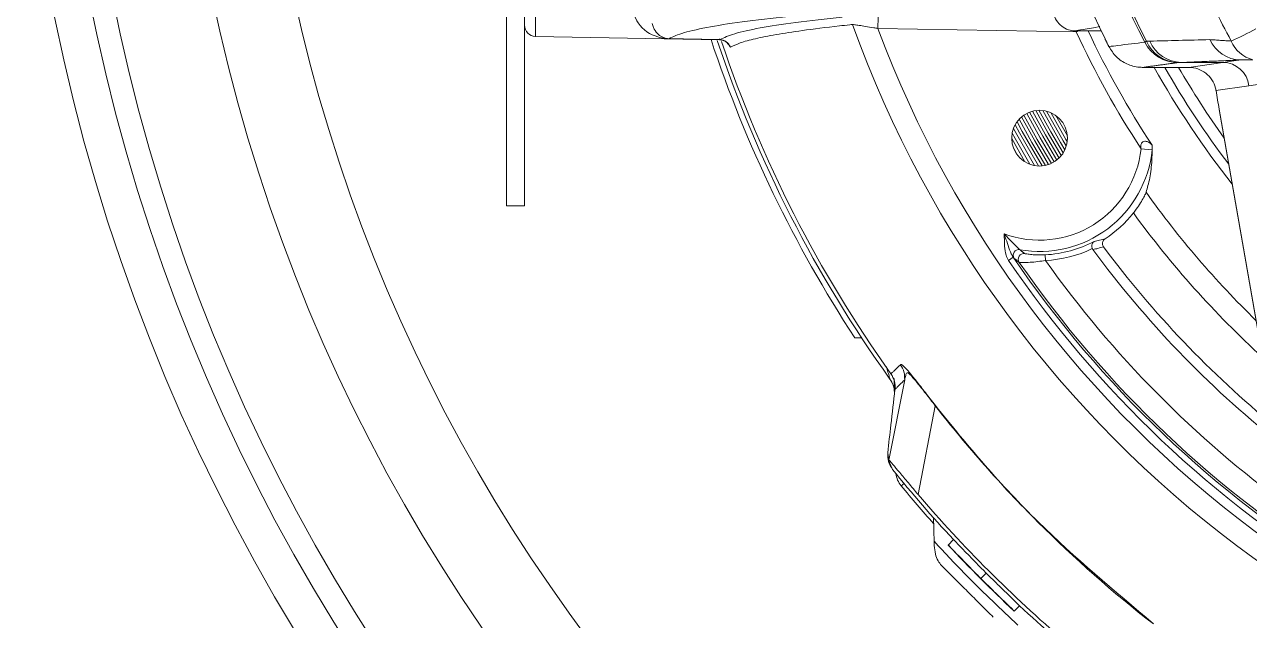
# Model space of a CAD drawing. Extents: x 11 to 120, y 2 to 94.
# Drawn here: x 108.984 to 112.237, y 37.919 to 39.5 of the extents above; entities that cross this region are included whole.
import ezdxf

# ---------------------------------------------------------------- set-up
doc = ezdxf.new("R2010")
doc.units = 0
doc.header["$MEASUREMENT"] = 0
doc.linetypes.add('SLD-Solid', pattern=[0])
doc.layers.add('OBJECT', color=7, linetype='CONTINUOUS')

msp = doc.modelspace()

# ---------------------------------------------------------------- linework, layer by layer
at = {"layer": 'OBJECT', "color": 7, "linetype": 'SLD-Solid', "lineweight": 15}
for p, q in [((110.2636, 39.0189), (110.2636, 41.8825)), ((110.3116, 39.0189), (110.3116, 41.8825)), ((110.3411, 39.5886), (110.3411, 39.4684)), ((111.2504, 39.5198), (111.2499, 39.4898)), ((111.7766, 39.4806), (111.2499, 39.4898)), ((110.3411, 39.4684), (110.8292, 39.4599)), ((111.8428, 39.4833), (111.7751, 39.4833)), ((111.9585, 39.4535), (111.9633, 39.456)), ((112.1661, 39.3996), (112.0555, 39.3996)), ((112.0758, 39.3867), (112.1661, 39.3996)), ((112.1661, 39.3996), (112.2129, 39.4063)), ((111.9536, 39.3867), (112.0758, 39.3867)), ((112.2351, 39.3381), (112.1476, 39.3256)), ((112.2986, 39.3472), (112.2351, 39.3381)), ((111.753, 39.2046), (111.7221, 39.2592)), ((112.156, 39.2756), (112.3421, 38.2099)), ((112.156, 39.2751), (112.156, 39.2756)), ((112.156, 39.2751), (112.3421, 38.2093)), ((111.6402, 39.136), (111.6052, 39.1978)), ((111.62, 39.1545), (111.6107, 39.171)), ((111.9485, 39.1709), (111.9783, 39.1674)), ((111.9485, 39.1705), (111.9783, 39.1674)), ((110.2636, 39.0189), (110.3116, 39.0189)), ((111.609, 38.8828), (111.5966, 38.8744)), ((111.695, 38.8742), (111.6943, 38.8892)), ((111.2068, 38.6689), (111.1888, 38.6689)), ((111.2787, 38.3446), (111.3211, 38.5577)), ((111.3569, 38.2531), (111.4022, 38.4887)), ((111.3194, 38.2824), (111.3117, 38.276)), ((111.4365, 38.119), (111.4503, 38.1336)), ((111.523, 38.0303), (111.5372, 38.0445)), ((111.6117, 37.9438), (111.6263, 37.9576))]:
    msp.add_line(p, q, dxfattribs=at)
at = {"layer": 'OBJECT', "color": 7, "linetype": 'SLD-Solid', "lineweight": 15, "flags": 128}
for points in [[(111.8396, 39.4949), (111.8221, 39.4919), (111.8056, 39.4891), (111.7947, 39.4871), (111.7876, 39.4859), (111.783, 39.485), (111.78, 39.4844), (111.7781, 39.4841), (111.7768, 39.4838), (111.7761, 39.4836), (111.7756, 39.4835), (111.7753, 39.4834), (111.7751, 39.4834), (111.775, 39.4834), (111.775, 39.4833), (111.775, 39.4833), (111.775, 39.4833), (111.775, 39.4833), (111.775, 39.4833), (111.775, 39.4833), (111.775, 39.4833), (111.7751, 39.4833), (111.7751, 39.4833), (111.7751, 39.4833), (111.7751, 39.4833), (111.7751, 39.4833), (111.7751, 39.4833), (111.7751, 39.4833), (111.7751, 39.4833)], [(110.8296, 39.4597), (110.8305, 39.4599), (110.8393, 39.4582), (110.8457, 39.455), (110.8497, 39.4519), (110.8519, 39.4495), (110.8533, 39.4477), (110.8537, 39.447), (110.8529, 39.4487)], [(111.7105, 39.1318), (111.6732, 39.1956), (111.6378, 39.2602)], [(111.7178, 39.1358), (111.6805, 39.1997), (111.645, 39.2645)], [(111.7247, 39.1406), (111.6878, 39.2038), (111.6526, 39.268)], [(111.731, 39.1461), (111.695, 39.2079), (111.6606, 39.2705)], [(111.7368, 39.1524), (111.7021, 39.2119), (111.669, 39.2722)], [(111.7418, 39.1595), (111.709, 39.2158), (111.6776, 39.2729)], [(111.7466, 39.1682), (111.7352, 39.1874), (111.6876, 39.2724)], [(111.7502, 39.178), (111.7423, 39.1915), (111.6979, 39.2705)], [(111.7526, 39.1896), (111.7491, 39.1955), (111.709, 39.2666)], [(111.6656, 39.1262), (111.6187, 39.2084), (111.6098, 39.2247)], [(111.6762, 39.125), (111.6261, 39.2125), (111.6143, 39.2344)], [(111.6857, 39.1252), (111.6334, 39.2165), (111.6194, 39.2424)], [(111.6946, 39.1265), (111.659, 39.1875), (111.6251, 39.2493)], [(111.703, 39.1288), (111.6663, 39.1917), (111.6314, 39.2554)], [(111.6536, 39.1295), (111.6111, 39.2043), (111.6065, 39.2127)]]:
    msp.add_lwpolyline(points, dxfattribs=at)
at = {"layer": 'OBJECT', "color": 7, "linetype": 'SLD-Solid', "lineweight": 15}
msp.add_circle((111.6792, 39.1989), 0.074, dxfattribs=at)
for centre, radius, start, end in [((114.0111, 40.5194), 2.4031, 153.8964, 206.1036), ((114.0111, 40.5194), 2.3128, 152.557, 207.443), ((114.0111, 40.5194), 2.3074, 152.557, 207.443), ((114.0116, 40.5189), 5.0469, 185.0381, 264.7135), ((114.0116, 40.5189), 4.9469, 185.8926, 264.1122), ((114.0116, 40.5189), 4.8857, 186.0606, 263.9478), ((114.0116, 40.5189), 4.6263, 186.7976, 263.2024), ((114.0116, 40.5189), 4.4142, 187.4899, 262.5279), ((110.3416, 39.4984), 0.03, 180, 269), ((114.0116, 40.5189), 3.0068, 199.7991, 266.1975), ((114.0116, 40.5189), 2.9472, 200.4368, 266.0663), ((111.8839, 40.1451), 0.7528, 293.8274, 299.4131), ((110.6915, 39.4627), 0.00343, 359.3626, 0.6374), ((114.0116, 40.5189), 3.375, 198.2807, 213.2401), ((114.0116, 40.5189), 3.36, 198.4108, 215.6734), ((110.8298, 39.4304), 0.03, 18.8911, 88.9754), ((110.8298, 39.4303), 0.03, 18.9895, 88.9943), ((114.0116, 40.5189), 3.35, 198.5143, 215.5044), ((114.0116, 40.5189), 2.4644, 204.9172, 213.1608), ((114.0116, 40.5189), 2.4346, 205.174, 213.3532), ((112.047, 39.4986), 0.0994, 207.0034, 269.7483), ((112.0491, 39.4924), 0.0932, 203.0049, 268.4728), ((112.058, 39.4928), 0.0932, 203.0895, 268.4744), ((112.2153, 39.499), 0.0927, 204.6916, 268.5034), ((112.2697, 39.4927), 0.0894, 203.9138, 254.3397), ((112.1657, 39.3298), 0.0698, 6.8424, 89.6829), ((114.0116, 40.5189), 2.3227, 209.1742, 218.37), ((114.0116, 40.5189), 2.2979, 209.5202, 217.2068), ((114.0116, 40.5189), 2.2663, 209.9739, 215.6145), ((111.6792, 39.1989), 0.2708, 249.6584, 353.9888), ((111.6792, 39.1989), 0.3008, 259.9202, 353.9888), ((114.0116, 40.5189), 2.5186, 215.5324, 225.7382), ((111.6792, 39.1989), 0.3186, 303.0564, 321.4145), ((114.0116, 40.5189), 2.5781, 216.091, 227.5326), ((111.624, 38.888), 0.015, 80.0239, 214.2268), ((111.6792, 39.1989), 0.3101, 272.7893, 297.9305), ((111.6792, 39.1989), 0.3251, 272.7893, 295.5214), ((114.0116, 40.5189), 2.7223, 216.4098, 231.3094), ((114.0116, 40.5189), 2.6951, 216.6431, 230.6511), ((114.0116, 40.5189), 2.9217, 214.2537, 238.8549), ((114.0116, 40.5189), 2.9067, 214.2537, 238.5533), ((111.6377, 38.8776), 0.015, 82.7284, 214.5594), ((114.0116, 40.5189), 2.901, 214.6589, 238.3816), ((114.0116, 40.5189), 2.841, 215.3738, 233.958), ((111.2317, 38.5233), 0.062, 1, 35.6734), ((111.2356, 38.5385), 0.06, 353.4816, 35.5044), ((111.2811, 38.6439), 0.1968, 307.948, 308.1563), ((114.0116, 40.5189), 3.5, 218.9328, 222.9616), ((111.3594, 38.3156), 0.062, 186.4417, 219.7171), ((114.0116, 40.5189), 3.51, 219.7171, 221.8637), ((114.0116, 40.5189), 3.4902, 220.4808, 229.5192), ((114.0116, 40.5189), 3.52, 222.9828, 227.0172), ((114.0116, 40.5189), 3.5, 227.0384, 231.0672)]:
    msp.add_arc(centre, radius, start, end, dxfattribs=at)
msp.add_ellipse((112.1886, 39.4652), major_axis=(-0.0611, 0.4899), ratio=0.121842, start_param=1.844586, end_param=1.952845, dxfattribs=at)
for points, knots in [([(112.188, 39.4565), (112.1576, 39.5144), (112.0966, 39.6307), (112.0248, 39.8167), (111.9684, 40.0108), (111.9319, 40.2035), (111.9131, 40.3912), (111.9099, 40.573), (111.9221, 40.7567), (111.9576, 40.9909), (112.0206, 41.216), (112.1066, 41.4284), (112.1608, 41.5309), (112.188, 41.5823)], [0, 0, 0, 0, 0.088396, 0.177531, 0.26901, 0.361303, 0.442162, 0.523579, 0.606757, 0.690543, 0.843256, 0.921374, 1, 1, 1, 1]), ([(110.6949, 39.4627), (110.6943, 39.4627), (110.6929, 39.4627), (110.6891, 39.4629), (110.6794, 39.4639), (110.6516, 39.4703), (110.6183, 39.4896), (110.605, 39.5205), (110.6013, 39.5289)], [0, 0, 0, 0, 0.008656, 0.020056, 0.062766, 0.226499, 0.787566, 1, 1, 1, 1]), ([(111.0295, 39.5239), (110.9855, 39.5191), (110.8974, 39.5095), (110.8016, 39.4945), (110.73, 39.479), (110.7066, 39.4682), (110.6949, 39.4628)], [0, 0, 0, 0, 0.249629, 0.499406, 0.749629, 1, 1, 1, 1]), ([(110.8303, 39.4604), (110.8416, 39.4657), (110.8642, 39.4762), (110.9335, 39.4914), (111.0264, 39.5062), (111.1121, 39.5156), (111.155, 39.5203)], [0, 0, 0, 0, 0.249637, 0.499418, 0.749636, 1, 1, 1, 1]), ([(111.7151, 39.5433), (111.7157, 39.5371), (111.7169, 39.5241), (111.7265, 39.5063), (111.7414, 39.4924), (111.7585, 39.4845), (111.7702, 39.4836), (111.7751, 39.4833)], [0, 0, 0, 0, 0.19834, 0.412972, 0.627088, 0.843128, 1, 1, 1, 1]), ([(110.6949, 39.4628), (110.6948, 39.4628), (110.6945, 39.4628), (110.6937, 39.4628), (110.6917, 39.4629), (110.6873, 39.4636), (110.6737, 39.4676), (110.6613, 39.4778), (110.6531, 39.4941), (110.6516, 39.4993), (110.6506, 39.5028)], [0, 0, 0, 0, 0.001968, 0.004635, 0.012569, 0.051252, 0.215812, 0.788411, 0.858959, 1, 1, 1, 1]), ([(111.1826, 39.5004), (111.1802, 39.5002), (111.1683, 39.4989), (111.12, 39.4937), (111.0506, 39.4851), (110.9775, 39.4738), (110.9227, 39.4628), (110.8813, 39.4516), (110.8659, 39.4439), (110.8582, 39.4401)], [0, 0, 0, 0, 0.013096, 0.06548, 0.275026, 0.456132, 0.637292, 0.818619, 1, 1, 1, 1]), ([(111.2499, 39.4898), (111.2462, 39.4905), (111.2351, 39.4924), (111.2175, 39.4954), (111.2, 39.4982), (111.1871, 39.5001), (111.1841, 39.5003), (111.1826, 39.5004)], [0, 0, 0, 0, 0.118808, 0.360562, 0.58298, 0.793288, 1, 1, 1, 1]), ([(110.6949, 39.4628), (110.7147, 39.4624), (110.7598, 39.4616), (110.8049, 39.4608), (110.8303, 39.4604)], [0, 0, 0, 0, 0.43736, 1, 1, 1, 1]), ([(110.8303, 39.4603), (110.8024, 39.4608), (110.7572, 39.4616), (110.7121, 39.4624), (110.6949, 39.4627)], [0, 0, 0, 0, 0.619548, 1, 1, 1, 1]), ([(111.7769, 39.4833), (111.7768, 39.4825), (111.7767, 39.4816), (111.7766, 39.4807), (111.7766, 39.4806)], [0, 0, 0, 0, 0.916932, 1, 1, 1, 1]), ([(111.781, 39.4833), (111.7796, 39.4824), (111.7781, 39.4816), (111.7766, 39.4807), (111.7766, 39.4806)], [0, 0, 0, 0, 0.957103, 1, 1, 1, 1]), ([(111.8631, 39.4419), (111.8712, 39.4429), (111.9029, 39.4468), (111.9348, 39.4506), (111.9585, 39.4535)], [0, 0, 0, 0, 0.25403, 1, 1, 1, 1]), ([(111.9723, 39.4562), (111.9976, 39.4569), (112.0502, 39.4583), (112.1034, 39.4596), (112.1311, 39.4603)], [0, 0, 0, 0, 0.480478, 1, 1, 1, 1]), ([(111.8631, 39.4419), (111.8692, 39.4324), (111.8814, 39.4133), (111.9105, 39.3943), (111.9358, 39.3872), (111.9504, 39.3868), (111.9536, 39.3867)], [0, 0, 0, 0, 0.302947, 0.605662, 0.913216, 1, 1, 1, 1]), ([(112.0758, 39.3867), (112.0838, 39.3859), (112.0999, 39.3843), (112.1214, 39.3721), (112.1378, 39.3542), (112.1453, 39.3374), (112.1472, 39.3277), (112.1476, 39.3256)], [0, 0, 0, 0, 0.231454, 0.4628, 0.696832, 0.93503, 1, 1, 1, 1]), ([(111.9485, 39.1709), (111.9482, 39.1735), (111.9477, 39.1776), (111.9487, 39.1826), (111.9502, 39.1859), (111.9521, 39.1881), (111.955, 39.1899), (111.9578, 39.1906), (111.9628, 39.1906), (111.9701, 39.1879), (111.9754, 39.1834), (111.9779, 39.1804), (111.978, 39.1803)], [0, 0, 0, 0, 0.139069, 0.217489, 0.268361, 0.336167, 0.377345, 0.471052, 0.513581, 0.712136, 0.995852, 1, 1, 1, 1]), ([(111.9783, 39.1674), (111.9777, 39.1497), (111.9765, 39.1142), (111.9692, 39.0798), (111.9637, 39.061), (111.962, 39.0552)], [0, 0, 0, 0, 0.407247, 0.815206, 1, 1, 1, 1]), ([(111.9283, 39.0002), (111.9309, 39.0036), (111.9378, 39.0125), (111.9478, 39.0275), (111.9564, 39.0427), (111.9609, 39.0521), (111.9617, 39.0544), (111.962, 39.0552)], [0, 0, 0, 0, 0.14137, 0.376832, 0.624889, 0.872739, 1, 1, 1, 1]), ([(111.5851, 38.945), (111.5851, 38.9449), (111.5854, 38.9443), (111.5864, 38.9414), (111.5927, 38.9235), (111.5987, 38.9021), (111.6074, 38.8859), (111.609, 38.8828)], [0, 0, 0, 0, 0.006134, 0.028267, 0.131995, 0.835937, 1, 1, 1, 1]), ([(111.5851, 38.945), (111.5896, 38.9402), (111.599, 38.9304), (111.6113, 38.9177), (111.6202, 38.9088), (111.6247, 38.9044), (111.6263, 38.903), (111.6265, 38.9028), (111.6266, 38.9028)], [0, 0, 0, 0, 0.277583, 0.570655, 0.759629, 0.882896, 0.973698, 1, 1, 1, 1]), ([(111.5966, 38.8744), (111.5943, 38.879), (111.5848, 38.898), (111.5866, 38.9231), (111.5853, 38.942), (111.5851, 38.9449), (111.5851, 38.945)], [0, 0, 0, 0, 0.210948, 0.879599, 0.994615, 1, 1, 1, 1]), ([(111.8245, 38.9249), (111.8293, 38.9259), (111.8389, 38.928), (111.8483, 38.9306), (111.853, 38.9319)], [0, 0, 0, 0, 0.495113, 1, 1, 1, 1]), ([(111.853, 38.9319), (111.8517, 38.9308), (111.849, 38.9287), (111.8466, 38.9241), (111.8459, 38.919), (111.8467, 38.9142), (111.8484, 38.9116), (111.8491, 38.9104)], [0, 0, 0, 0, 0.207574, 0.415172, 0.622159, 0.828319, 1, 1, 1, 1]), ([(111.8193, 38.9055), (111.8188, 38.9068), (111.8178, 38.9094), (111.8175, 38.9138), (111.8185, 38.9186), (111.821, 38.9225), (111.8234, 38.9243), (111.8244, 38.9249), (111.8245, 38.9249)], [0, 0, 0, 0, 0.152209, 0.303751, 0.514318, 0.798194, 0.994328, 1, 1, 1, 1]), ([(111.8491, 38.9104), (111.8442, 38.909), (111.8349, 38.9063), (111.8253, 38.9041), (111.8207, 38.9031)], [0, 0, 0, 0, 0.525726, 1, 1, 1, 1]), ([(111.6116, 38.8796), (111.6112, 38.88), (111.6106, 38.8806), (111.6093, 38.8825), (111.609, 38.8828)], [0, 0, 0, 0, 0.819211, 1, 1, 1, 1]), ([(111.695, 38.8742), (111.6882, 38.8731), (111.6738, 38.8709), (111.6533, 38.8691), (111.6376, 38.8686), (111.6277, 38.8688), (111.6261, 38.869), (111.6253, 38.8691)], [0, 0, 0, 0, 0.205861, 0.435314, 0.664293, 0.829685, 1, 1, 1, 1]), ([(111.6396, 38.8925), (111.6403, 38.8923), (111.6415, 38.8919), (111.6494, 38.8907), (111.6617, 38.8894), (111.6777, 38.8887), (111.689, 38.889), (111.6943, 38.8892)], [0, 0, 0, 0, 0.167047, 0.331381, 0.561836, 0.793568, 1, 1, 1, 1]), ([(111.2821, 38.5595), (111.282, 38.5598), (111.2818, 38.5604), (111.28, 38.5667), (111.2769, 38.5771), (111.274, 38.5872), (111.2726, 38.5922)], [0, 0, 0, 0, 0.155021, 0.347856, 0.677523, 1, 1, 1, 1]), ([(111.2845, 38.5733), (111.2845, 38.5734), (111.2848, 38.5736), (111.2869, 38.5757), (111.2905, 38.579), (111.2958, 38.5839), (111.3025, 38.5901), (111.309, 38.5963), (111.3102, 38.5974)], [0, 0, 0, 0, 0.126792, 0.368017, 0.488638, 0.609261, 0.930911, 1, 1, 1, 1]), ([(111.3102, 38.5974), (111.3102, 38.5974), (111.3114, 38.5985), (111.3137, 38.5993), (111.3307, 38.5805), (111.351, 38.5554), (111.3755, 38.5241), (111.3936, 38.5008), (111.4027, 38.4891)], [0, 0, 0, 0, 0.01186, 0.400274, 0.577865, 0.721206, 0.860697, 1, 1, 1, 1]), ([(111.3102, 38.5974), (111.3138, 38.5913), (111.3209, 38.579), (111.321, 38.5648), (111.3211, 38.5577)], [0, 0, 0, 0, 0.5, 1, 1, 1, 1]), ([(111.4022, 38.4887), (111.4022, 38.4887), (111.3936, 38.4997), (111.3764, 38.5218), (111.3545, 38.5495), (111.343, 38.5632), (111.3338, 38.5733), (111.3299, 38.5762), (111.3257, 38.5759), (111.3237, 38.5693), (111.3219, 38.5617), (111.3211, 38.5577), (111.3211, 38.5577)], [0, 0, 0, 0, 0.000008, 0.138336, 0.276648, 0.396795, 0.417207, 0.570266, 0.591197, 0.794579, 0.999992, 1, 1, 1, 1]), ([(111.3211, 38.5577), (111.32, 38.5566), (111.3135, 38.5501), (111.3067, 38.5432), (111.3013, 38.5378), (111.2977, 38.5342), (111.2956, 38.532), (111.2953, 38.5318), (111.2952, 38.5317)], [0, 0, 0, 0, 0.069093, 0.390745, 0.511364, 0.631984, 0.873208, 1, 1, 1, 1]), ([(111.2952, 38.5317), (111.2917, 38.5004), (111.2853, 38.4445), (111.2789, 38.3886), (111.2761, 38.364)], [0, 0, 0, 0, 0.56, 1, 1, 1, 1]), ([(111.9814, 37.9095), (111.9814, 37.9095), (111.8739, 37.9931), (111.7197, 38.1291), (111.5322, 38.3286), (111.4444, 38.4345), (111.4022, 38.4887), (111.4022, 38.4887)], [0, 0, 0, 0, 0.000003, 0.497705, 0.748853, 0.999997, 1, 1, 1, 1]), ([(111.4027, 38.4891), (111.4459, 38.4357), (111.5324, 38.3289), (111.7198, 38.129), (111.8772, 37.9975), (111.9818, 37.91)], [0, 0, 0, 0, 0.251148, 0.502295, 1, 1, 1, 1]), ([(111.289, 38.3195), (111.2846, 38.3262), (111.2758, 38.3398), (111.276, 38.3559), (111.2761, 38.364)], [0, 0, 0, 0, 0.49976, 1, 1, 1, 1]), ([(111.3569, 38.2531), (111.348, 38.2635), (111.3303, 38.2843), (111.3066, 38.3126), (111.289, 38.3334), (111.2802, 38.3435), (111.2791, 38.3443), (111.2787, 38.3446)], [0, 0, 0, 0, 0.217939, 0.435238, 0.661578, 0.868608, 1, 1, 1, 1]), ([(111.2787, 38.3446), (111.2796, 38.3418), (111.2815, 38.3363), (111.2844, 38.3294), (111.2868, 38.3239), (111.2886, 38.3202), (111.2889, 38.3197), (111.289, 38.3195)], [0, 0, 0, 0, 0.206019, 0.404831, 0.608657, 0.812864, 1, 1, 1, 1]), ([(111.3992, 38.1288), (111.4288, 38.097), (111.5004, 38.0203), (111.5769, 37.9485), (111.6217, 37.9064)], [0, 0, 0, 0, 0.413968, 1, 1, 1, 1]), ([(111.4027, 38.095), (111.4015, 38.1024), (111.3998, 38.1132), (111.3993, 38.125), (111.3992, 38.1288)], [0, 0, 0, 0, 0.681914, 1, 1, 1, 1]), ([(111.42, 38.0635), (111.4197, 38.0639), (111.4159, 38.068), (111.4084, 38.0775), (111.4047, 38.0888), (111.4027, 38.095)], [0, 0, 0, 0, 0.036594, 0.474244, 1, 1, 1, 1])]:
    msp.add_open_spline(points, degree=3, knots=knots, dxfattribs=at)
for points in [[(110.8292, 39.462), (110.8303, 39.4603)], [(110.8303, 39.4603), (110.8303, 39.4604)], [(111.8531, 39.462), (111.8631, 39.4419)], [(111.9633, 39.456), (111.9723, 39.4562)], [(112.1311, 39.4603), (112.188, 39.4565)], [(110.8582, 39.4401), (110.8529, 39.4487)], [(110.8582, 39.4401), (110.8582, 39.4401)], [(112.0466, 39.3993), (111.9536, 39.3867)], [(112.0555, 39.3996), (112.0466, 39.3993)], [(112.2129, 39.4063), (112.0555, 39.3996)], [(112.2456, 39.4067), (112.2129, 39.4063)], [(111.9485, 39.1705), (111.9485, 39.1709)], [(111.978, 39.1803), (111.9783, 39.1674)], [(111.9783, 39.1674), (111.9783, 39.1674)], [(111.6266, 38.9028), (111.6396, 38.8925)], [(111.8207, 38.9031), (111.8193, 38.9055)], [(111.6253, 38.8691), (111.6116, 38.8796)], [(111.2937, 38.5244), (111.2931, 38.5608)], [(111.3211, 38.5577), (111.3211, 38.5577)], [(111.2761, 38.364), (111.2787, 38.3446)], [(111.3977, 38.1914), (111.3992, 38.1288)], [(111.4365, 38.119), (111.523, 38.0303)], [(111.5372, 38.0445), (111.4503, 38.1336)], [(111.5563, 37.9273), (111.42, 38.0635)], [(111.523, 38.0303), (111.6117, 37.9438)], [(111.6263, 37.9576), (111.5372, 38.0445)]]:
    msp.add_open_spline(points, degree=1, dxfattribs=at)

doc.saveas('drawing.dxf')
